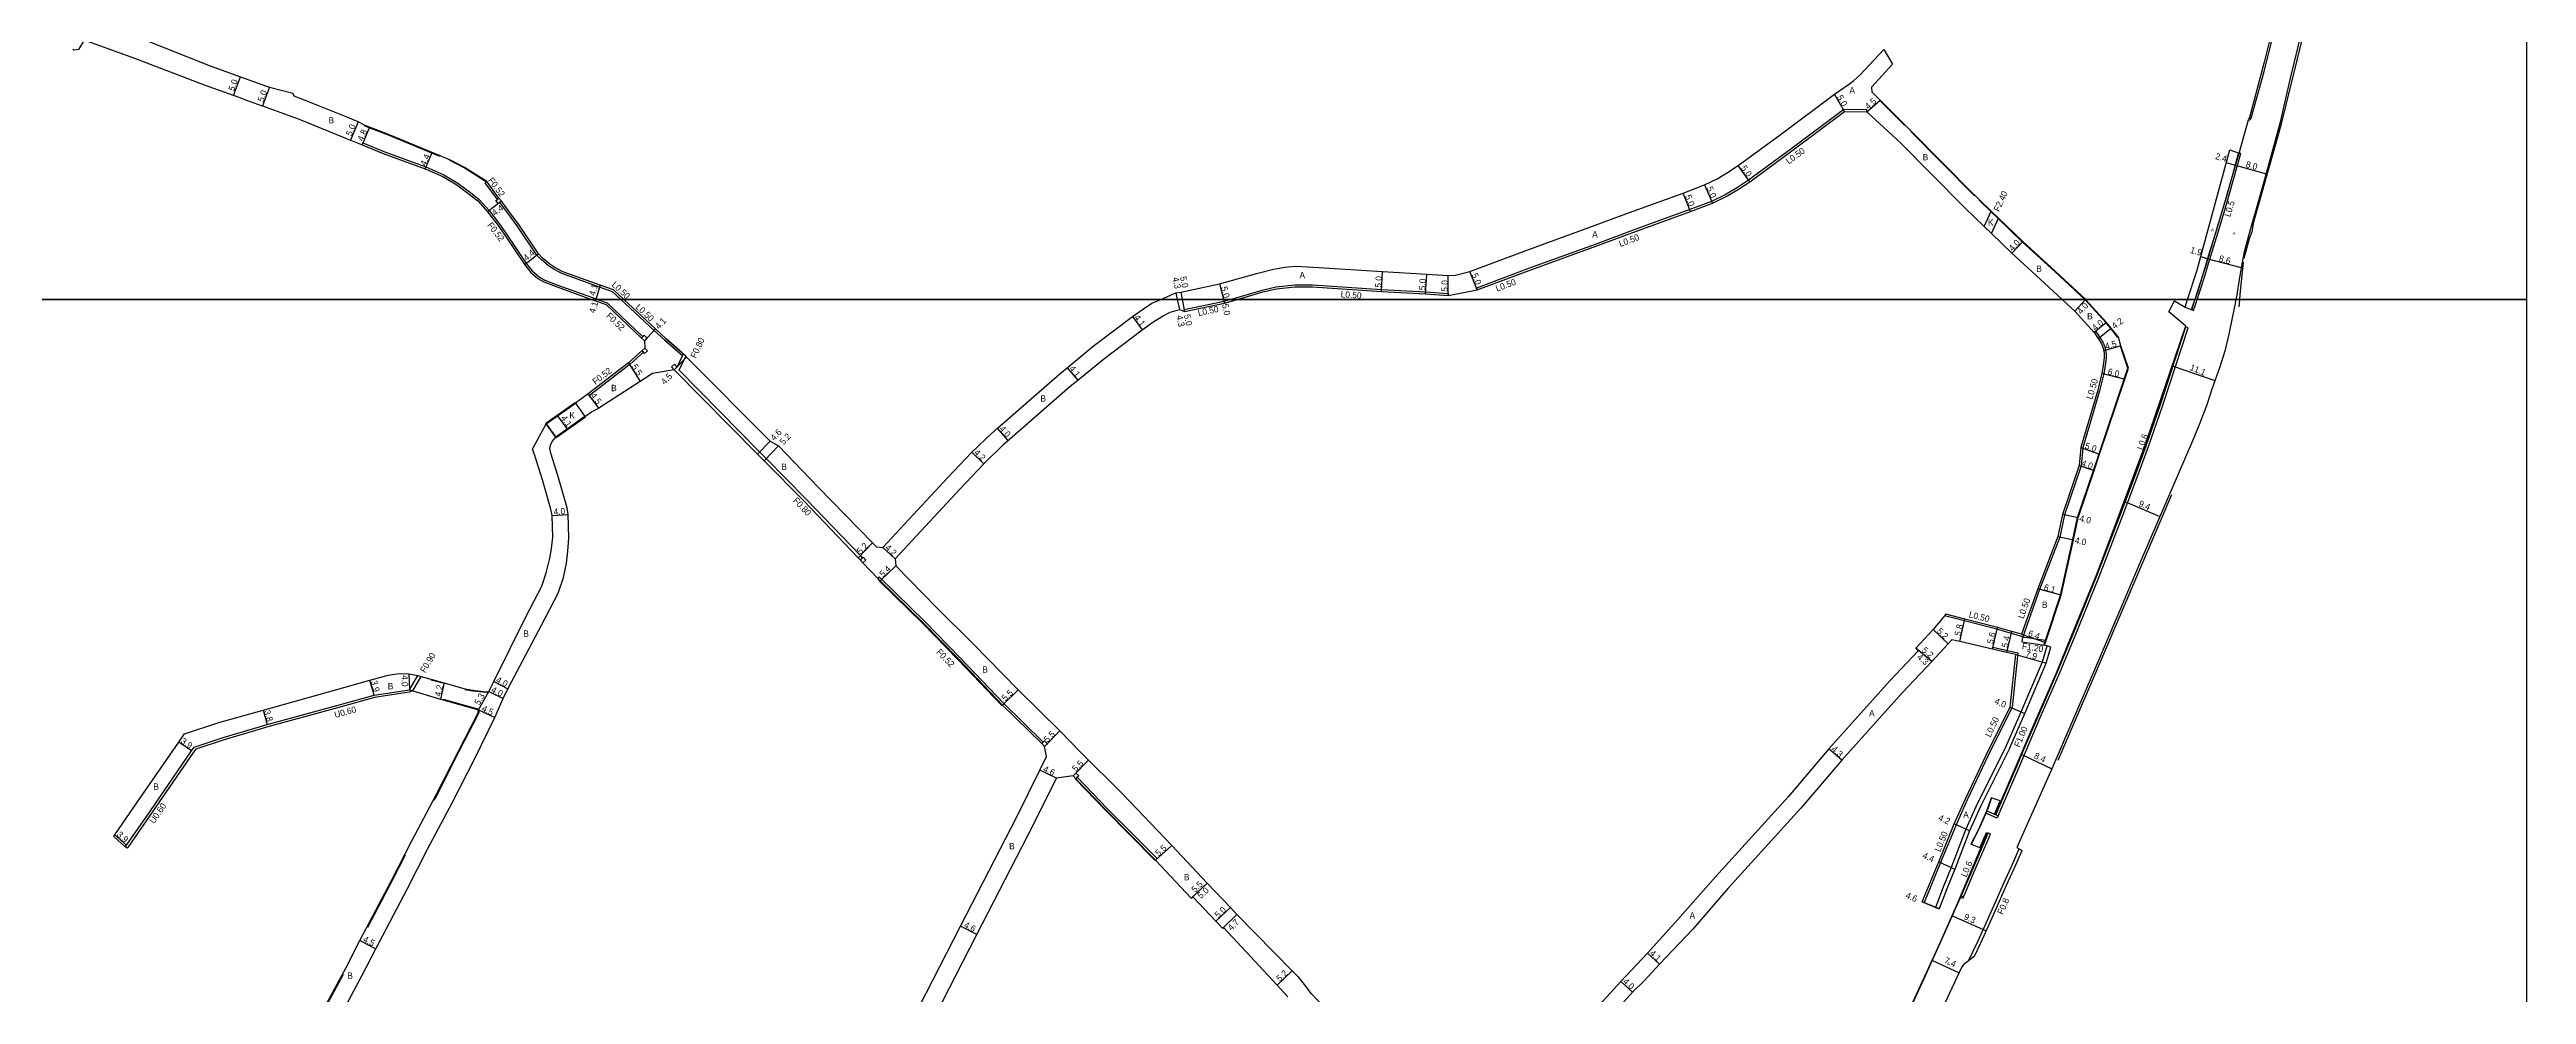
# Model space of a CAD drawing. Header units: metres. Extents: x -16000 to -12000, y -105000 to -102000.
# Drawn here: x -12622 to -12000, y -102775 to -102537 of the extents above; entities that cross this region are included whole.
import ezdxf

# ---------------------------------------------------------------- set-up
doc = ezdxf.new("R2010")
doc.units = ezdxf.units.M
doc.header["$LTSCALE"] = 2.5
for name, color, linetype in [('側溝・桝', 7, 'Continuous'), ('図郭', 7, 'Continuous'), ('幅員', 7, 'Continuous'), ('歩道・分離帯・安全施設', 7, 'Continuous'), ('舗装', 7, 'Continuous'), ('道路', 7, 'Continuous')]:
    doc.layers.add(name, color=color, linetype=linetype)
doc.styles.get("Standard").update_dxf_attribs({"font": ''})
doc.styles.add('YOKO_DECO', font='')
doc.styles.get('Standard').set_extended_font_data('@MS PGothic')
doc.styles.get('YOKO_DECO').set_extended_font_data('MS PGothic')

msp = doc.modelspace()

# ---------------------------------------------------------------- linework, layer by layer
at = {"layer": '側溝・桝'}
for points in [[(-12165.77, -102552.86), (-12165.76, -102552.36), (-12171.53, -102552.26), (-12184.85, -102562.21), (-12195.45, -102569.99), (-12198.27, -102571.86), (-12201.36, -102573.69), (-12204.73, -102575.36), (-12210.22, -102577.43), (-12223.8, -102582.34), (-12234.01, -102586.16), (-12250.06, -102592), (-12263.85, -102597.16), (-12263.68, -102597.62)], [(-12543.83, -102561.13), (-12543.63, -102560.65), (-12538.35, -102562.79), (-12527.77, -102566.67), (-12523.32, -102568.67), (-12519.76, -102570.78), (-12516.57, -102573.09), (-12514.4, -102574.86), (-12511.9, -102577.66), (-12509.47, -102580.79), (-12507.73, -102583.31), (-12502.5, -102591.02), (-12501.05, -102592.84), (-12499.33, -102594.31), (-12497.89, -102595.12), (-12494.9, -102596.3), (-12485.02, -102599.87), (-12484.66, -102600)], [(-12082.72, -102600), (-12081.95, -102597.73), (-12080.96, -102594.66), (-12079.86, -102590.97), (-12077.54, -102583.32), (-12075.42, -102576.38), (-12073.59, -102569.88), (-12071.79, -102563.32), (-12072.19, -102563.22)], [(-12509.83, -102574.84), (-12512.92, -102570.68), (-12512.5, -102570.37)], [(-12478.81, -102600), (-12480.9, -102598.06), (-12484.18, -102596.91), (-12493.63, -102593.48), (-12495.66, -102592.41), (-12496.98, -102591.56), (-12498.83, -102589.98), (-12499.9, -102588.86), (-12504.88, -102581.49), (-12506.41, -102579.34), (-12509.21, -102575.62)], [(-12136.25, -102581.69), (-12134.47, -102577.81)], [(-12134.42, -102583.44), (-12132.64, -102579.57)], [(-12484.66, -102600), (-12482.22, -102600.86), (-12473.25, -102609.36)], [(-12467.78, -102610.25), (-12470.44, -102607.78), (-12478.81, -102600)], [(-12337.14, -102603.06), (-12337.24, -102602.57), (-12327.24, -102600.47), (-12325.64, -102600)], [(-12325.64, -102600), (-12317.63, -102597.63), (-12314.12, -102596.87), (-12309.45, -102596.35), (-12305.03, -102596.35), (-12287.65, -102597.49), (-12276.6, -102598.13), (-12270.92, -102598.47), (-12270.95, -102598.97)], [(-12084.08, -102602.65), (-12083.65, -102602.79), (-12083.01, -102600.84), (-12082.72, -102600)], [(-12467.78, -102610.25), (-12463.74, -102613.77), (-12463.46, -102614.03), (-12463.34, -102614.14)], [(-12132.75, -102729.81), (-12131.75, -102727.44), (-12127.5, -102717.58), (-12122.17, -102705.07), (-12117.43, -102694.17), (-12113.6, -102684.93), (-12107.28, -102669.47), (-12103.57, -102659.89), (-12101.34, -102654.06), (-12098.41, -102646.29), (-12095, -102636.99), (-12091.39, -102626.58), (-12084.98, -102607.11), (-12085.56, -102606.92)], [(-12108.59, -102608.34), (-12108.19, -102608.03), (-12107.2, -102609.54), (-12106.45, -102610.71), (-12105.93, -102611.88), (-12105.74, -102612.82), (-12105.61, -102613.66), (-12105.62, -102614.72), (-12105.96, -102617.21), (-12106.22, -102618.65), (-12107.25, -102622.94), (-12111.48, -102637.34), (-12111.91, -102641.84), (-12116.1, -102654.17), (-12117.27, -102659.73), (-12122.34, -102672.93), (-12126.58, -102684.77)], [(-12473.15, -102613.28), (-12476.53, -102616.37), (-12486.69, -102624.16), (-12487, -102623.74)], [(-12464.68, -102617.01), (-12463.34, -102614.14), (-12463.12, -102613.66)], [(-12464.17, -102617.81), (-12462.51, -102614.25)], [(-12418.09, -102664.94), (-12418.6, -102664.4), (-12432.29, -102650.08), (-12442.22, -102640.03), (-12443.91, -102638.36), (-12464.17, -102617.81)], [(-12372.68, -102711.28), (-12372.68, -102711.28), (-12382.57, -102701.59), (-12393.52, -102690.09), (-12402.52, -102680.86), (-12413.26, -102670.38), (-12413.89, -102669.76), (-12414.25, -102670.14)], [(-12126.58, -102684.77), (-12129.37, -102683.96), (-12133.07, -102682.9), (-12141.22, -102680.81), (-12146.2, -102679.53)], [(-12134.18, -102687.88), (-12134.07, -102687.39), (-12130.4, -102688.24), (-12127.76, -102688.85), (-12129.26, -102702.6), (-12134.49, -102713.01), (-12140.51, -102725.77), (-12143.31, -102732.03), (-12147.2, -102741.54), (-12151.34, -102751.56), (-12151.81, -102751.37)], [(-12130.69, -102712.29), (-12127, -102703.66), (-12121.64, -102691.05), (-12120.44, -102687.09)], [(-12120.68, -102685.75), (-12120.83, -102685.73), (-12126.66, -102684.91), (-12126.83, -102686.1), (-12121.06, -102686.91)], [(-12531.06, -102698.38), (-12531.98, -102698.74), (-12540.66, -102700.05), (-12549.07, -102702.39), (-12567.47, -102707.43), (-12578.51, -102710.66), (-12585.62, -102713.01), (-12586.17, -102713.81), (-12596.53, -102728.87), (-12602.55, -102737.52), (-12602.83, -102737.93), (-12603.33, -102737.59)], [(-12531.94, -102698.12), (-12529.84, -102694.55)], [(-12531.06, -102698.38), (-12528.94, -102694.79)], [(-12130.69, -102712.29), (-12138.02, -102726.82), (-12140.86, -102733.16), (-12144.57, -102742.77), (-12146.53, -102747.76)], [(-12364.11, -102720.11), (-12356.58, -102727.93), (-12344.07, -102740.54), (-12344.44, -102740.9)], [(-12133.31, -102729.57), (-12132.75, -102729.81), (-12132.98, -102730.34), (-12135.85, -102729.1)], [(-12133.65, -102729.42), (-12135.62, -102728.57)], [(-12141.45, -102750.17), (-12140.94, -102749.04), (-12138.56, -102743.45), (-12135.11, -102735.38), (-12134.67, -102734.35), (-12135.24, -102734.12)], [(-12140.21, -102766.26), (-12137.83, -102761.37), (-12135.44, -102756), (-12133.16, -102750.94), (-12131.36, -102746.92), (-12129.36, -102742.53), (-12127.45, -102738.11)], [(-12146.53, -102747.76), (-12148.51, -102752.81), (-12147.58, -102753.18)]]:
    msp.add_lwpolyline(points, dxfattribs=at)
for points in [[(-12508.81, -102575.31), (-12509.21, -102575.62), (-12509.6, -102575.92), (-12510.21, -102575.13), (-12509.83, -102574.84), (-12509.42, -102574.52)], [(-12473.61, -102609.73), (-12473.25, -102609.36), (-12472.92, -102609.01), (-12472.2, -102609.7), (-12472.33, -102609.84), (-12472.89, -102610.42)], [(-12473.5, -102612.89), (-12472.76, -102612.22), (-12472.09, -102612.96), (-12472.82, -102613.63), (-12473.15, -102613.28)], [(-12466.1, -102616.95), (-12465.36, -102616.28), (-12464.68, -102617.01), (-12464.83, -102617.14), (-12465.42, -102617.69)], [(-12417.97, -102666.22), (-12418.66, -102665.49), (-12418.09, -102664.94), (-12417.94, -102664.8), (-12417.25, -102665.53)], [(-12372.35, -102712.36), (-12373.05, -102711.65), (-12372.68, -102711.28), (-12372.34, -102710.95), (-12371.64, -102711.66)], [(-12365.18, -102719.75), (-12364.46, -102719.05), (-12363.77, -102719.77), (-12364.11, -102720.11), (-12364.49, -102720.47)], [(-12142.01, -102749.93), (-12141.45, -102750.17), (-12141.64, -102750.6), (-12142.19, -102750.35)]]:
    msp.add_lwpolyline(points, close=True, dxfattribs=at)
at = {"layer": '図郭'}
for points in [[(-12800, -102000), (-12000, -102000), (-12000, -102600), (-12800, -102600)], [(-12800, -102600), (-12000, -102600), (-12000, -103200), (-12800, -103200)]]:
    msp.add_lwpolyline(points, close=True, dxfattribs=at)
at = {"layer": '幅員'}
for points in [[(-12576.15, -102548.76), (-12574.38, -102544.08)], [(-12567.12, -102546.68), (-12568.83, -102551.38)], [(-12171.37, -102552.76), (-12173.88, -102548.44)], [(-12544.81, -102555.33), (-12546.76, -102559.93)], [(-12541.95, -102556.72), (-12543.83, -102561.13)], [(-12527.97, -102567.15), (-12526.25, -102563.1)], [(-12195.16, -102570.4), (-12198.08, -102566.34)], [(-12075.41, -102565.57), (-12073.07, -102566.25)], [(-12073.07, -102566.25), (-12065.41, -102568.42)], [(-12508.81, -102575.31), (-12512.3, -102577.99)], [(-12210.04, -102577.9), (-12211.9, -102573.26)], [(-12206.49, -102571.22), (-12204.53, -102575.82)], [(-12129.27, -102588.38), (-12126.56, -102585.43)], [(-12499.51, -102588.54), (-12502.92, -102591.33)], [(-12287.68, -102597.99), (-12287.39, -102593)], [(-12276.63, -102598.63), (-12276.33, -102593.64)], [(-12270.95, -102598.97), (-12270.89, -102593.97)], [(-12263.68, -102597.62), (-12265.49, -102592.96)], [(-12081.85, -102589.25), (-12080.04, -102589.8)], [(-12080.04, -102589.8), (-12071.68, -102592)], [(-12485.08, -102600), (-12485.19, -102600.36)], [(-12484.01, -102596.44), (-12485.08, -102600)], [(-12339.34, -102598.37), (-12338.99, -102600)], [(-12338.99, -102600), (-12338.43, -102602.57)], [(-12338.14, -102598.16), (-12337.76, -102600)], [(-12337.76, -102600), (-12337.14, -102603.06)], [(-12328.36, -102596.11), (-12327.36, -102600)], [(-12327.36, -102600), (-12327.12, -102600.96)], [(-12113.49, -102602.93), (-12110.82, -102600)], [(-12110.82, -102600), (-12110.8, -102599.97)], [(-12350.27, -102604.31), (-12347.82, -102607.6)], [(-12105.51, -102605.79), (-12108.59, -102608.34)], [(-12472.89, -102610.42), (-12470.1, -102607.41)], [(-12107.62, -102609.82), (-12104.32, -102607.22)], [(-12101.91, -102611.66), (-12106.23, -102612.91)], [(-12476.86, -102615.97), (-12473.94, -102620.63)], [(-12465.42, -102617.69), (-12462.27, -102614.47)], [(-12366.63, -102617.16), (-12364.02, -102620.33)], [(-12106.71, -102618.55), (-12100.91, -102620.08)], [(-12088.8, -102616.76), (-12078.29, -102620.41)], [(-12484.33, -102627.37), (-12487, -102623.74)], [(-12494.7, -102629.23), (-12492.33, -102632.58)], [(-12444.48, -102638.93), (-12441.32, -102635.59)], [(-12439.2, -102636.83), (-12442.78, -102640.6)], [(-12381.53, -102635.41), (-12384.15, -102632.39)], [(-12111.97, -102637.24), (-12107.24, -102638.85)], [(-12387.57, -102641.31), (-12390.62, -102638.41)], [(-12112.41, -102641.73), (-12108.62, -102643.03)], [(-12496.04, -102654.3), (-12492.05, -102654.02)], [(-12112.67, -102654.88), (-12116.58, -102654.04)], [(-12100.78, -102650.85), (-12092.12, -102654.58)], [(-12415.57, -102661.21), (-12419.18, -102664.95)], [(-12412.98, -102662.35), (-12409.89, -102665.2)], [(-12117.75, -102659.59), (-12113.84, -102660.4)], [(-12409.74, -102666.99), (-12413.62, -102670.75)], [(-12116.92, -102674.37), (-12122.8, -102672.76)], [(-12142.38, -102685.98), (-12141.09, -102680.33)], [(-12145.3, -102686.53), (-12149.07, -102682.94)], [(-12134.18, -102687.88), (-12132.94, -102682.42)], [(-12130.52, -102688.72), (-12129.32, -102683.46)], [(-12126.9, -102684.16), (-12120.83, -102686.21)], [(-12149.44, -102691.02), (-12153.42, -102687.68)], [(-12149.44, -102691.02), (-12152.73, -102688.26)], [(-12128.3, -102689.24), (-12120.7, -102691.39)], [(-12540.79, -102699.46), (-12541.84, -102695.7)], [(-12532.07, -102694.12), (-12531.94, -102698.12)], [(-12523.17, -102696.34), (-12524.08, -102700.44)], [(-12514.53, -102703.16), (-12511.95, -102698.54)], [(-12511.95, -102698.54), (-12508.37, -102700.33)], [(-12510.72, -102696.05), (-12507.18, -102697.9)], [(-12382.94, -102701.95), (-12379, -102698.11)], [(-12568.67, -102703.2), (-12567.63, -102706.86)], [(-12514.53, -102703.16), (-12510.47, -102705.11)], [(-12129.75, -102702.46), (-12126.08, -102704.06)], [(-12586.66, -102713.47), (-12589.87, -102711.26)], [(-12372.35, -102712.36), (-12368.47, -102708.46)], [(-12369.37, -102720.32), (-12373.52, -102718.34)], [(-12365.18, -102719.75), (-12361.32, -102715.83)], [(-12172.06, -102715.83), (-12175.26, -102712.95)], [(-12126.81, -102714.41), (-12119.24, -102717.99)], [(-12605.93, -102734.56), (-12603.04, -102737.18)], [(-12344.44, -102740.9), (-12340.36, -102737.21)], [(-12139.94, -102733.55), (-12143.77, -102731.83)], [(-12147.66, -102741.35), (-12143.65, -102743.16)], [(-12335.49, -102750.48), (-12331.5, -102746.7)], [(-12331.5, -102746.7), (-12335.12, -102750.14)], [(-12329.29, -102756.3), (-12325.66, -102752.86)], [(-12327.36, -102757.9), (-12324, -102754.61)], [(-12147.58, -102753.18), (-12151.81, -102751.37)], [(-12144.21, -102754.9), (-12135.73, -102758.66)], [(-12544.37, -102761.14), (-12540.36, -102763.19)], [(-12389.33, -102759.6), (-12393.42, -102757.5)], [(-12217.82, -102767.09), (-12220.85, -102764.32)], [(-12149.25, -102766.13), (-12142.56, -102769.26)], [(-12310.09, -102768.75), (-12313.87, -102772.32)], [(-12224.58, -102774.15), (-12227.53, -102771.45)]]:
    msp.add_lwpolyline(points, dxfattribs=at)
at = {"layer": '歩道・分離帯・安全施設'}
for points in [[(-12070.92, -102589.63), (-12069.59, -102584.72), (-12068.9, -102582.89), (-12068.49, -102580.48), (-12061.54, -102555.88), (-12055.06, -102529.62), (-12049.41, -102504.68), (-12045.79, -102487.21), (-12044.49, -102480.14), (-12039.41, -102454.37), (-12036.3, -102438.7), (-12033.46, -102424.53)], [(-12052.72, -102479.72), (-12057.02, -102501.82), (-12060.65, -102518.29), (-12063.81, -102531.99), (-12065.88, -102540.36), (-12069.61, -102554.25), (-12069.7, -102554.5), (-12069.9, -102554.67)], [(-12156.22, -102556.28), (-12162.51, -102549.99)], [(-12524.31, -102564.05), (-12526.3, -102563.24), (-12537.19, -102558.72), (-12542.01, -102556.86), (-12543.25, -102556.37)], [(-12138.7, -102573.93), (-12138.76, -102573.88), (-12154.68, -102557.82)], [(-12512.79, -102570.36), (-12518.18, -102566.94), (-12521.65, -102565.12), (-12521.87, -102565.03)], [(-12072.42, -102563.38), (-12073.97, -102569.01), (-12075.64, -102574.96), (-12076.6, -102578.21), (-12078.16, -102583.37), (-12079.27, -102587.06), (-12079.95, -102589.22), (-12081.3, -102593.73), (-12083.35, -102600)], [(-12083.27, -102600), (-12082.44, -102597.57), (-12081.45, -102594.51), (-12080.35, -102590.83), (-12078.03, -102583.17), (-12075.92, -102576.24), (-12074.09, -102569.75), (-12072.19, -102563.22)], [(-12083.27, -102600), (-12082.44, -102597.57), (-12081.45, -102594.51), (-12080.35, -102590.83), (-12078.03, -102583.17), (-12075.92, -102576.24), (-12074.09, -102569.75), (-12072.19, -102563.22)], [(-12110.99, -102600), (-12118.52, -102593.01), (-12126.67, -102585.54), (-12132.74, -102579.68), (-12134.57, -102577.92), (-12137.53, -102575.06)], [(-12072.02, -102600), (-12071.9, -102598.76), (-12071.12, -102590.67)], [(-12102.64, -102609.59), (-12104.43, -102607.32), (-12105.62, -102605.89), (-12110.91, -102600.08), (-12110.99, -102600)], [(-12085.77, -102601.97), (-12084.08, -102602.65), (-12083.5, -102600.67), (-12083.27, -102600)], [(-12085.77, -102601.97), (-12084.08, -102602.65), (-12083.5, -102600.67), (-12083.27, -102600)], [(-12083.35, -102600), (-12084.13, -102602.39)], [(-12072.21, -102601.85), (-12072.02, -102600)], [(-12085.79, -102607.01), (-12095.88, -102636.74), (-12104.39, -102659.62), (-12108.06, -102669.15), (-12114.4, -102684.63), (-12118.16, -102693.91), (-12122.98, -102704.82), (-12133.53, -102729.47)], [(-12121.21, -102686.86), (-12120.98, -102686.16), (-12120.83, -102685.73), (-12117.07, -102674.33), (-12113.98, -102660.37), (-12112.82, -102654.84), (-12108.77, -102642.98), (-12107.38, -102638.8), (-12101.05, -102620.03), (-12100.12, -102617.24), (-12102.04, -102611.73)], [(-12117.66, -102715.78), (-12108.15, -102693.57), (-12089.07, -102649.01)], [(-12414.18, -102670.42), (-12413.72, -102670.86), (-12402.99, -102681.33), (-12394.01, -102690.55), (-12383.05, -102702.06)], [(-12526.57, -102695.58), (-12523.55, -102696.39)], [(-12518.03, -102698.06), (-12516, -102698.4), (-12512.67, -102698.74), (-12512.2, -102698.7)], [(-12514.43, -102703.55), (-12514.49, -102703.94), (-12519.5, -102713.61), (-12525.07, -102724.56), (-12525.76, -102725.86)], [(-12523.47, -102700.46), (-12514.49, -102703.02)], [(-12364.57, -102720.6), (-12357.06, -102728.4), (-12344.55, -102741.01)], [(-12135.57, -102728.62), (-12137.56, -102733.11)], [(-12134.43, -102725.28), (-12135.45, -102728.28)], [(-12135.49, -102734.02), (-12142.93, -102751.76), (-12147.81, -102762.68), (-12160.62, -102790.57), (-12166.94, -102804.84), (-12172.29, -102817.38), (-12175.02, -102823.82), (-12179.72, -102832.24), (-12184.46, -102840.82), (-12185.71, -102843.02), (-12187.65, -102845.1)], [(-12137.75, -102733.45), (-12139.53, -102736.92)], [(-12533, -102739.64), (-12536.3, -102746.07), (-12542.5, -102757.9)], [(-12548.58, -102769.65), (-12553.77, -102779.34)]]:
    msp.add_lwpolyline(points, dxfattribs=at)
at = {"layer": '舗装'}
for points in [[(-12165.77, -102552.86), (-12162.4, -102549.88)], [(-12165.77, -102552.86), (-12162.4, -102549.88)], [(-12467.45, -102609.88), (-12463.4, -102613.4)], [(-12497.53, -102631.23), (-12495.17, -102634.58)], [(-12490.18, -102626.04), (-12487.81, -102629.39)]]:
    msp.add_lwpolyline(points, dxfattribs=at)
at = {"layer": '道路'}
for points in [[(-12069.83, -102554.83), (-12069.54, -102554.82), (-12069.32, -102554.7), (-12069.15, -102554.43), (-12065.9, -102542.72), (-12062.8, -102530.21), (-12060.61, -102520.18), (-12056.75, -102501.92), (-12053.41, -102485.25), (-12048.97, -102463.13), (-12045.25, -102445.4), (-12039.45, -102418.89)], [(-12620.59, -102526.49), (-12611.78, -102529.94), (-12599.08, -102534.54), (-12581.97, -102541.25), (-12574.38, -102544.08), (-12567.87, -102546.41), (-12567.12, -102546.68), (-12561.2, -102548.19)], [(-12055.65, -102529.31), (-12059.38, -102544.36), (-12061.99, -102555.77), (-12064.45, -102565.03), (-12067.18, -102574.67), (-12069.45, -102582.49), (-12070.92, -102588.07), (-12071.54, -102591.14), (-12072.11, -102594.49), (-12072.89, -102599.37), (-12073, -102600)], [(-12573.8, -102549.6), (-12576.15, -102548.76), (-12583.39, -102546.17), (-12600.94, -102539.45), (-12613.63, -102534.8), (-12615.08, -102537.14), (-12616.28, -102537.33), (-12616.47, -102537.17)], [(-12343.14, -102600), (-12339.34, -102598.37), (-12338.14, -102598.16), (-12328.36, -102596.11), (-12318.79, -102593.41), (-12314.85, -102592.43), (-12312.01, -102591.93), (-12309.23, -102591.67), (-12304.87, -102591.85), (-12287.39, -102593), (-12276.33, -102593.64), (-12270.89, -102593.97), (-12269.12, -102593.86), (-12265.49, -102592.96), (-12251.58, -102587.77), (-12235.59, -102581.95), (-12225.37, -102578.12), (-12211.9, -102573.26), (-12206.49, -102571.22), (-12203.36, -102569.65), (-12200.74, -102568.09), (-12198.08, -102566.34), (-12187.55, -102558.6), (-12173.88, -102548.44), (-12170.31, -102545.96), (-12168.98, -102545), (-12167.47, -102543.64), (-12161.49, -102537.2)], [(-12161.49, -102537.2), (-12159.29, -102540.85)], [(-12159.29, -102540.85), (-12164.48, -102546.6)], [(-12573.8, -102549.6), (-12569.14, -102551.27), (-12568.83, -102551.38), (-12559.62, -102554.73), (-12546.76, -102559.93), (-12543.83, -102561.13), (-12538.53, -102563.28), (-12527.97, -102567.15), (-12523.56, -102569.13), (-12520.04, -102571.21), (-12516.88, -102573.51), (-12514.76, -102575.23), (-12512.3, -102577.99), (-12509.89, -102581.1), (-12508.16, -102583.6), (-12502.92, -102591.33), (-12501.43, -102593.21), (-12499.63, -102594.74), (-12498.12, -102595.59), (-12495.09, -102596.78), (-12486.2, -102600)], [(-12543.19, -102556.23), (-12544.81, -102555.33), (-12547.4, -102554.23), (-12557.84, -102550.05), (-12560.91, -102548.94), (-12561.2, -102548.19)], [(-12154.58, -102557.71), (-12156.12, -102556.17), (-12162.4, -102549.88), (-12164.37, -102547.9), (-12164.48, -102546.6)], [(-12508.81, -102575.31), (-12509.42, -102574.52), (-12512.5, -102570.37), (-12518.1, -102566.81), (-12521.58, -102564.99), (-12526.25, -102563.1), (-12537.14, -102558.58), (-12541.95, -102556.72), (-12543.19, -102556.23)], [(-12263.68, -102597.62), (-12249.88, -102592.47), (-12233.84, -102586.63), (-12223.63, -102582.81), (-12210.04, -102577.9), (-12204.53, -102575.82), (-12201.12, -102574.13), (-12198, -102572.28), (-12195.16, -102570.4), (-12184.56, -102562.61), (-12171.37, -102552.76), (-12165.77, -102552.86)], [(-12165.77, -102552.86), (-12157.27, -102560.67), (-12141.47, -102576.61), (-12141.03, -102577.04), (-12136.25, -102581.69)], [(-12085.13, -102600), (-12082.84, -102592.88), (-12074.55, -102562.41), (-12072.19, -102563.22), (-12069.83, -102554.83)], [(-12138.6, -102573.83), (-12138.66, -102573.77), (-12154.58, -102557.71)], [(-12478.07, -102600), (-12480.63, -102597.62), (-12484.01, -102596.44), (-12493.42, -102593.03), (-12495.4, -102591.98), (-12496.68, -102591.16), (-12498.49, -102589.61), (-12499.51, -102588.54), (-12504.47, -102581.2), (-12506, -102579.04), (-12508.81, -102575.31)], [(-12110.78, -102600), (-12110.8, -102599.97), (-12118.42, -102592.9), (-12126.56, -102585.43), (-12132.64, -102579.57), (-12134.47, -102577.81), (-12137.43, -102574.96), (-12138.6, -102573.83)], [(-12136.25, -102581.69), (-12134.42, -102583.44), (-12129.27, -102588.38), (-12121.1, -102595.87), (-12116.65, -102600)], [(-12486.2, -102600), (-12485.19, -102600.36), (-12482.49, -102601.31), (-12473.61, -102609.73), (-12472.89, -102610.42)], [(-12463.4, -102613.4), (-12467.45, -102609.88), (-12470.1, -102607.41), (-12478.07, -102600)], [(-12441.32, -102635.59), (-12439.2, -102636.83), (-12429.24, -102647.19), (-12415.57, -102661.21), (-12414.58, -102662.16), (-12414.57, -102662.18), (-12412.98, -102662.35), (-12396.68, -102644.79), (-12390.62, -102638.41), (-12389.08, -102636.94), (-12386.81, -102634.76), (-12384.15, -102632.39), (-12368.48, -102618.67), (-12366.63, -102617.16), (-12360.16, -102611.73), (-12350.27, -102604.31), (-12347.49, -102602.38), (-12345.39, -102600.96), (-12343.14, -102600)], [(-12382.5, -102636.26), (-12365.87, -102621.84), (-12364.02, -102620.33), (-12357.54, -102615.01), (-12347.82, -102607.6), (-12345.15, -102605.73), (-12342.72, -102604.24), (-12340.79, -102603.24), (-12338.43, -102602.57), (-12337.14, -102603.06), (-12327.12, -102600.96), (-12323.88, -102600)], [(-12323.88, -102600), (-12317.5, -102598.12), (-12314.04, -102597.37), (-12309.43, -102596.85), (-12305.04, -102596.85), (-12287.68, -102597.99), (-12276.63, -102598.63), (-12270.95, -102598.97), (-12263.68, -102597.62)], [(-12073, -102600), (-12073.26, -102601.44), (-12073.94, -102604.6), (-12074.79, -102608.7), (-12075.77, -102613.02), (-12077.16, -102617.15), (-12079.04, -102622.57), (-12080.31, -102626.45), (-12082.1, -102631.06), (-12083.8, -102635.34), (-12089.37, -102648.18), (-12092.54, -102655.54), (-12097.19, -102666.45), (-12101.83, -102677.31), (-12107.81, -102691.34), (-12119.24, -102717.99), (-12128.08, -102737.74), (-12126.74, -102738.52)], [(-12116.65, -102600), (-12113.49, -102602.93), (-12108.59, -102608.34), (-12107.62, -102609.82), (-12106.89, -102610.95), (-12106.41, -102612.03), (-12106.23, -102612.91), (-12106.11, -102613.7), (-12106.12, -102614.68), (-12106.46, -102617.13), (-12106.71, -102618.55), (-12107.73, -102622.81), (-12111.97, -102637.24), (-12112.41, -102641.73), (-12116.58, -102654.04), (-12117.75, -102659.59), (-12122.8, -102672.76), (-12126.9, -102684.16)], [(-12101.91, -102611.66), (-12102.52, -102609.5), (-12104.32, -102607.22), (-12105.51, -102605.79), (-12110.78, -102600)], [(-12089.86, -102603.09), (-12088.43, -102600.39)], [(-12088.43, -102600.39), (-12085.77, -102601.97), (-12085.13, -102600)], [(-12126.09, -102712.71), (-12122.73, -102704.83), (-12117.99, -102693.93), (-12114.17, -102684.7), (-12107.84, -102669.25), (-12104.14, -102659.67), (-12101.91, -102653.84), (-12098.98, -102646.08), (-12095.58, -102636.79), (-12091.97, -102626.39), (-12085.56, -102606.92), (-12085.7, -102606.62), (-12089.86, -102603.09)], [(-12472.76, -102612.22), (-12473.5, -102612.89), (-12476.86, -102615.97), (-12487, -102623.74), (-12490.18, -102626.04)], [(-12472.89, -102610.42), (-12472.76, -102612.22)], [(-12121.06, -102686.91), (-12120.83, -102686.21), (-12120.68, -102685.75), (-12116.92, -102674.37), (-12113.84, -102660.4), (-12112.67, -102654.88), (-12108.62, -102643.03), (-12107.24, -102638.85), (-12100.91, -102620.08), (-12099.97, -102617.24), (-12101.91, -102611.66)], [(-12470.84, -102618.62), (-12473.94, -102620.63), (-12484.33, -102627.37)], [(-12465.42, -102617.69), (-12470.84, -102618.62)], [(-12414.25, -102670.14), (-12417.97, -102666.22), (-12418.66, -102665.49), (-12419.18, -102664.95), (-12432.86, -102650.64), (-12442.78, -102640.6), (-12444.48, -102638.93), (-12465.42, -102617.69)], [(-12441.32, -102635.59), (-12462.27, -102614.47), (-12462.51, -102614.25), (-12463.12, -102613.66), (-12463.4, -102613.4)], [(-12550.49, -102782.43), (-12543.85, -102770.02), (-12540.36, -102763.19), (-12532.44, -102748.08), (-12527.36, -102738.18), (-12521.21, -102726.55), (-12515.59, -102715.52), (-12510.47, -102705.11), (-12508.37, -102700.33), (-12507.18, -102697.9), (-12498.74, -102681.89), (-12494.51, -102673.84), (-12493.24, -102669.9), (-12492.46, -102666.26), (-12492.1, -102663.28), (-12491.89, -102660.01), (-12492.05, -102654.02), (-12492.33, -102652.35), (-12494.63, -102644.24), (-12496.39, -102638.63), (-12496.61, -102637.49), (-12496.44, -102636.64), (-12496.03, -102635.7), (-12495.17, -102634.58), (-12487.81, -102629.39), (-12486.16, -102628.22), (-12484.33, -102627.37)], [(-12511.95, -102698.54), (-12510.72, -102696.05), (-12502.7, -102679.74), (-12498.67, -102672.09), (-12497.58, -102668.69), (-12496.65, -102665.04), (-12496.24, -102662.72), (-12495.9, -102659.74), (-12496.04, -102654.3), (-12496.36, -102652.69), (-12498.47, -102645.36), (-12500.55, -102638.75), (-12501.02, -102637.63), (-12497.53, -102631.23)], [(-12490.18, -102626.04), (-12497.53, -102631.23)], [(-12382.5, -102636.26), (-12387.57, -102641.31), (-12393.62, -102647.67), (-12409.89, -102665.2), (-12409.74, -102666.99)], [(-12409.74, -102666.99), (-12399.38, -102677.53), (-12390.34, -102686.48), (-12379, -102698.11), (-12368.47, -102708.46), (-12363.33, -102713.82), (-12352.8, -102724.21), (-12340.36, -102737.21), (-12331.5, -102746.7), (-12325.66, -102752.86), (-12324, -102754.61), (-12310.09, -102768.75), (-12308.74, -102770.18), (-12306.23, -102773.38)], [(-12418.44, -102806.75), (-12417.36, -102804.6), (-12416.64, -102803.17), (-12413.04, -102796.03), (-12405.54, -102781.1), (-12393.42, -102757.5), (-12379.21, -102729.88), (-12373.52, -102718.34), (-12371.83, -102714.91), (-12372.35, -102712.36), (-12373.05, -102711.65), (-12382.94, -102701.95), (-12393.9, -102690.45), (-12402.89, -102681.22), (-12413.62, -102670.75), (-12414.25, -102670.14)], [(-12126.9, -102684.16), (-12129.32, -102683.46), (-12132.94, -102682.42), (-12141.09, -102680.33), (-12145.85, -102679.11), (-12146.2, -102679.53), (-12149.07, -102682.94), (-12153.42, -102687.68), (-12152.73, -102688.26), (-12159.94, -102695.87), (-12175.26, -102712.95), (-12185.52, -102725.02), (-12203.76, -102745.15), (-12213.23, -102755.82), (-12220.85, -102764.32), (-12227.53, -102771.45), (-12235.48, -102780.15), (-12241.42, -102787.46), (-12250.06, -102798.01), (-12252.83, -102802.05), (-12253.56, -102801.52), (-12253.64, -102801.46), (-12260.86, -102811.87)], [(-12128.3, -102689.24), (-12130.52, -102688.72), (-12134.18, -102687.88), (-12142.38, -102685.98), (-12144.36, -102685.52), (-12145.3, -102686.53), (-12149.44, -102691.02), (-12156.77, -102698.78), (-12172.06, -102715.83), (-12182.29, -102727.85), (-12200.54, -102748), (-12209.48, -102758.32)], [(-12129.77, -102712.68), (-12126.08, -102704.06), (-12120.7, -102691.39), (-12119.48, -102687.37), (-12120.44, -102687.09), (-12121.06, -102686.91)], [(-12151.81, -102751.37), (-12147.66, -102741.35), (-12143.77, -102731.83), (-12140.97, -102725.56), (-12134.94, -102712.79), (-12129.75, -102702.46), (-12128.3, -102689.24)], [(-12606.22, -102734.97), (-12605.93, -102734.56), (-12600.21, -102726.29), (-12589.87, -102711.26), (-12588.47, -102709.21), (-12579.83, -102706.36), (-12568.67, -102703.2), (-12550.16, -102698.02), (-12541.84, -102695.7), (-12537.25, -102694.42), (-12534.5, -102694.02)], [(-12603.33, -102737.59), (-12603.04, -102737.18), (-12597.02, -102728.53), (-12586.66, -102713.47), (-12586, -102712.5), (-12578.69, -102710.09), (-12567.63, -102706.86), (-12549.23, -102701.81), (-12540.79, -102699.46), (-12531.94, -102698.12), (-12531.06, -102698.38), (-12524.08, -102700.44), (-12514.53, -102703.16)], [(-12534.5, -102694.02), (-12532.07, -102694.12), (-12530.67, -102694.33), (-12529.84, -102694.55), (-12528.94, -102694.79), (-12523.17, -102696.34), (-12518, -102697.91), (-12515.98, -102698.25), (-12512.67, -102698.59), (-12511.95, -102698.54)], [(-12577.47, -102824.63), (-12577.33, -102824.35), (-12572.15, -102814.54), (-12566.87, -102804.35), (-12559.06, -102789.27), (-12554.48, -102780.34), (-12547.83, -102767.93), (-12544.37, -102761.14), (-12536.43, -102746.01), (-12531.36, -102736.12), (-12525.21, -102724.49), (-12519.63, -102713.54), (-12514.63, -102703.9), (-12514.53, -102703.16)], [(-12129.77, -102712.68), (-12131.28, -102715.69), (-12137.11, -102727.24), (-12139.94, -102733.55), (-12143.65, -102743.16), (-12145.6, -102748.13), (-12147.58, -102753.18)], [(-12133.31, -102729.57), (-12132.31, -102727.2), (-12128.06, -102717.34), (-12126.09, -102712.71)], [(-12412.45, -102805.09), (-12408.93, -102798.1), (-12401.44, -102783.19), (-12389.33, -102759.6), (-12375.1, -102731.95), (-12369.37, -102720.32)], [(-12365.18, -102719.75), (-12369.37, -102720.32)], [(-12365.18, -102719.75), (-12364.49, -102720.47), (-12356.95, -102728.3), (-12344.44, -102740.9), (-12335.49, -102750.48), (-12335.12, -102750.14), (-12329.29, -102756.3), (-12327.59, -102758.09)], [(-12134.46, -102725.27), (-12135.63, -102728.6), (-12137.77, -102733.42), (-12139.57, -102736.9)], [(-12132.23, -102726.06), (-12134.46, -102725.27)], [(-12133.31, -102729.57), (-12133.65, -102729.42), (-12132.23, -102726.06)], [(-12606.22, -102734.97), (-12603.33, -102737.59)], [(-12187.63, -102845.3), (-12185.56, -102843.11), (-12181.51, -102835.81), (-12178.36, -102830.18), (-12174.88, -102823.75), (-12169.57, -102811.2), (-12164.85, -102800.21), (-12160.58, -102790.6), (-12156.01, -102780.88), (-12151.84, -102771.79), (-12147.69, -102762.73), (-12141.5, -102748.79), (-12139.12, -102743.21), (-12135.67, -102735.14), (-12135.24, -102734.12)], [(-12137.38, -102737.87), (-12139.57, -102736.9)], [(-12137.38, -102737.87), (-12135.63, -102733.95), (-12135.24, -102734.12)], [(-12138.71, -102765.03), (-12137.09, -102761.72), (-12134.7, -102756.33), (-12132.42, -102751.27), (-12130.62, -102747.25), (-12128.62, -102742.86), (-12126.74, -102738.52)], [(-12151.81, -102751.37), (-12147.58, -102753.18)], [(-12327.59, -102758.09), (-12327.36, -102757.9), (-12313.87, -102772.32), (-12311.18, -102775.25)], [(-12224.58, -102774.15), (-12221.68, -102771.24), (-12217.82, -102767.09), (-12209.48, -102758.32)], [(-12138.71, -102765.03), (-12139.8, -102765.91), (-12140.68, -102766.66), (-12141.34, -102767.12), (-12141.62, -102767.43), (-12141.92, -102767.88), (-12153.33, -102792.33)], [(-12282.45, -102795.47), (-12289.06, -102789.75), (-12295.67, -102783.76), (-12301.42, -102778.52), (-12303.97, -102775.92), (-12305.24, -102774.5), (-12306.23, -102773.38)], [(-12257.55, -102815.67), (-12256.99, -102814.88), (-12249.58, -102804.38), (-12246.74, -102800.57), (-12238.34, -102790.17), (-12232.42, -102782.87), (-12224.58, -102774.15)]]:
    msp.add_lwpolyline(points, dxfattribs=at)
for points in [[(-12490.29, -102625.88), (-12490.18, -102626.04), (-12497.53, -102631.23), (-12497.65, -102631.07)], [(-12495.17, -102634.58), (-12497.53, -102631.23), (-12490.18, -102626.04), (-12487.81, -102629.39)], [(-12487.81, -102629.39), (-12487.7, -102629.55), (-12495.05, -102634.75), (-12495.17, -102634.58)]]:
    msp.add_lwpolyline(points, close=True, dxfattribs=at)

# ---------------------------------------------------------------- texts
at = {"layer": '側溝・桝'}
for s, rotation, p in [('L0.50', 36.299, (-12185.35, -102566.1)), ('F0.52', 306.56169, (-12512.26, -102570.08)), ('F2.40', 65.30697, (-12132.51, -102578.07)), ('L0.5', 73, (-12074.45, -102579.38)), ('F0.52', 307.80624, (-12512.45, -102581.37)), ('L0.50', 20.49578, (-12227.66, -102586.83)), ('L0.50', 317.08167, (-12481.25, -102596.48)), ('L0.50', 356.25467, (-12297.97, -102599.47)), ('L0.50', 20.47588, (-12258.65, -102598.07)), ('F0.52', 316.52845, (-12482.62, -102604.3)), ('L0.50', 317.08167, (-12475.23, -102602.1)), ('L0.50', 11.82657, (-12333.64, -102604.2)), ('F0.80', 64.94742, (-12459.95, -102614.93)), ('F0.52', 37.49373, (-12485.19, -102621.51)), ('L0.50', 73.63238, (-12109.09, -102625.24)), ('L0.6', 70, (-12096.4, -102637.98)), ('F0.80', 313.69996, (-12435.66, -102650.69)), ('L0.50', 70.25633, (-12126.37, -102680.38)), ('L0.50', 345.62434, (-12140.22, -102679.86)), ('F1.20', 351.99276, (-12126.84, -102687.92)), ('F0.90', 59.39461, (-12527.98, -102693.99)), ('F0.52', 314.25857, (-12399.68, -102688.77)), ('U0.60', 15.34225, (-12550.54, -102705.21)), ('L0.50', 64.76476, (-12134.68, -102710.16)), ('F1.00', 66.84667, (-12127.37, -102712.7)), ('U0.60', 55.48071, (-12596.07, -102731.89)), ('L0.50', 67.75424, (-12147.31, -102738.98)), ('L0.6', 67, (-12140.7, -102745.34)), ('F0.8', 66, (-12131.58, -102754.75))]:
    msp.add_text(s, height=1.6, rotation=rotation, dxfattribs=at).set_placement(p)
at = {"layer": '幅員'}
for s, rotation, p in [('5.0', 69.26917, (-12576, -102547.77)), ('5.0', 70.06267, (-12568.62, -102550.5)), ('5.0', 300.08076, (-12173.34, -102549.17)), ('4.5', 41.48352, (-12165.35, -102552.36)), ('5.0', 67.00275, (-12546.5, -102559.06)), ('4.8', 67.0022, (-12543.61, -102560.36)), ('4.4', 66.94461, (-12527.83, -102566.56)), ('5.0', 305.71542, (-12197.47, -102567.01)), ('2.4', 344, (-12078.32, -102564.68)), ('8.0', 344, (-12070.66, -102566.71)), ('5.0', 291.74385, (-12211.47, -102574.06)), ('5.0', 293.00138, (-12206.04, -102572.01)), ('4.4', 37.50251, (-12510.42, -102579.1)), ('4.4', 39.32738, (-12502.51, -102590.4)), ('4.0', 47.47709, (-12129.07, -102588.01)), ('1.9', 343, (-12084.62, -102588.24)), ('5.0', 281.53796, (-12338.31, -102594.36)), ('5.0', 86.67991, (-12287.72, -102597.08)), ('5.0', 291.23588, (-12265.07, -102593.77)), ('8.6', 345, (-12077.39, -102590.39)), ('4.1', 73.30031, (-12485.34, -102599.22)), ('4.3', 282.21821, (-12340.22, -102594.59)), ('5.0', 284.41306, (-12328.04, -102596.96)), ('5.0', 86.52869, (-12276.68, -102597.73)), ('5.0', 89.31359, (-12271.04, -102598.07)), ('4.1', 73.30031, (-12485.32, -102603.6)), ('4.1', 47.21729, (-12469.21, -102607.63)), ('4.1', 306.65493, (-12349.92, -102604.61)), ('4.3', 282.21821, (-12339.25, -102604.14)), ('5.0', 281.53796, (-12337.34, -102603.9)), ('5.0', 281.53796, (-12327.76, -102601.26)), ('4.0', 47.70908, (-12111.89, -102603.84)), ('4.0', 39.6608, (-12108.35, -102608.01)), ('4.2', 38.14567, (-12103.43, -102607.54)), ('4.5', 16.15894, (-12105.64, -102612.63)), ('5.5', 302.08214, (-12476.17, -102616.89)), ('4.5', 45.5892, (-12467.75, -102621.55)), ('4.1', 309.4135, (-12366.26, -102617.44)), ('6.0', 345.21144, (-12105.33, -102618.81)), ('11.1', 338, (-12084.74, -102617.69)), ('4.5', 306.33393, (-12486.53, -102624.21)), ('4.1', 305.22491, (-12493.97, -102629.83)), ('4.6', 46.63208, (-12440.25, -102635.63)), ('5.2', 46.42456, (-12437.93, -102636.66)), ('4.0', 311.0566, (-12383.81, -102632.62)), ('5.0', 341.25141, (-12111.09, -102637.44)), ('4.2', 316.4225, (-12390.18, -102638.69)), ('4.0', 341.02075, (-12112, -102641.77)), ('4.0', 3.98298, (-12495.65, -102654.17)), ('4.0', 347.84946, (-12112.45, -102655.75)), ('9.4', 337, (-12097.61, -102651.91)), ('5.2', 46.07241, (-12418.56, -102664.17)), ('4.2', 317.17092, (-12412.54, -102662.61)), ('4.0', 348.27818, (-12113.61, -102661.27)), ('5.4', 44.05902, (-12412.9, -102669.91)), ('6.1', 344.70431, (-12121.38, -102673.04)), ('5.2', 319.95054, (-12152.06, -102688.41)), ('5.2', 316.47983, (-12148.28, -102683.56)), ('5.8', 77.16847, (-12142.19, -102684.69)), ('5.6', 77.16837, (-12134.01, -102686.68)), ('5.4', 77.16832, (-12130.37, -102687.63)), ('6.4', 341.29173, (-12125.35, -102684.57)), ('4.3', 319.95054, (-12153.28, -102690.16)), ('7.9', 344.14307, (-12126.02, -102689.78)), ('3.9', 285.56174, (-12541.65, -102696.01)), ('4.0', 271.95456, (-12533.94, -102694.43)), ('4.2', 77.43364, (-12524.07, -102699.93)), ('5.3', 60.85211, (-12514.33, -102702.11)), ('4.0', 333.38832, (-12511.54, -102698.63)), ('4.0', 332.41969, (-12510.32, -102696.14)), ('5.5', 44.25416, (-12382.19, -102701.08)), ('3.8', 285.79977, (-12568.49, -102703.46)), ('4.5', 334.42683, (-12513.9, -102703.36)), ('4.0', 336.42674, (-12133.82, -102701.55)), ('3.9', 325.48385, (-12589.53, -102711.37)), ('5.5', 45.12992, (-12371.61, -102711.48)), ('4.6', 334.61746, (-12372.85, -102718.55)), ('5.5', 45.36958, (-12364.45, -102718.86)), ('4.3', 318.09984, (-12174.79, -102713.25)), ('8.4', 335, (-12123.88, -102715.25)), ('4.2', 335.90624, (-12147.93, -102730.85)), ('3.9', 317.82098, (-12605.6, -102734.72)), ('5.5', 42.12327, (-12343.66, -102740.06)), ('4.4', 335.70328, (-12151.91, -102740.31)), ('5.5', 43.4847, (-12334.53, -102749.2)), ('5.0', 43.4847, (-12333.01, -102750.73)), ('4.6', 336.80067, (-12156.16, -102750.37)), ('5.0', 43.45055, (-12328.7, -102755.61)), ('4.7', 44.33437, (-12325.38, -102758.79)), ('9.3', 336, (-12141.5, -102755.73)), ('4.5', 333.00836, (-12543.75, -102761.35)), ('4.6', 332.81837, (-12392.75, -102757.73)), ('4.1', 317.5421, (-12220.45, -102764.55)), ('7.4', 335, (-12146.43, -102766.66)), ('5.2', 43.37019, (-12313.21, -102771.57)), ('4.0', 317.56178, (-12227.16, -102771.64))]:
    msp.add_text(s, height=1.6, rotation=rotation, dxfattribs=at).set_placement(p)
at = {"layer": '舗装'}
for s, p in [('A', (-12170.12, -102548.21)), ('B', (-12552.26, -102555.76)), ('B', (-12151.69, -102565.01)), ('K', (-12135.3, -102581.42)), ('A', (-12234.73, -102584.44)), ('A', (-12308.29, -102594.68)), ('B', (-12123.16, -102593.08)), ('B', (-12110.39, -102605)), ('B', (-12481.24, -102623.06)), ('B', (-12373.37, -102625.67)), ('K', (-12491.73, -102629.9)), ('B', (-12438.47, -102642.88)), ('B', (-12121.75, -102677.55)), ('B', (-12503.32, -102684.8)), ('B', (-12387.99, -102693.8)), ('B', (-12537.37, -102697.98)), ('A', (-12165.17, -102704.77)), ('B', (-12596.27, -102723.24)), ('A', (-12141.52, -102730.32)), ('B', (-12381.25, -102738.19)), ('B', (-12337.34, -102746)), ('A', (-12210.28, -102755.62)), ('B', (-12547.52, -102770.76))]:
    msp.add_text(s, height=1.6, dxfattribs=at).set_placement(p)
at = {"layer": '舗装', "style": 'YOKO_DECO'}
for p in [(-12079.27, -102582.85, 107.11), (-12073.8, -102583.72, 107.2), (-12145.62, -102767.36, 104.75)]:
    msp.add_text('A', height=0.75, dxfattribs=at).set_placement(p)

doc.saveas('drawing.dxf')
